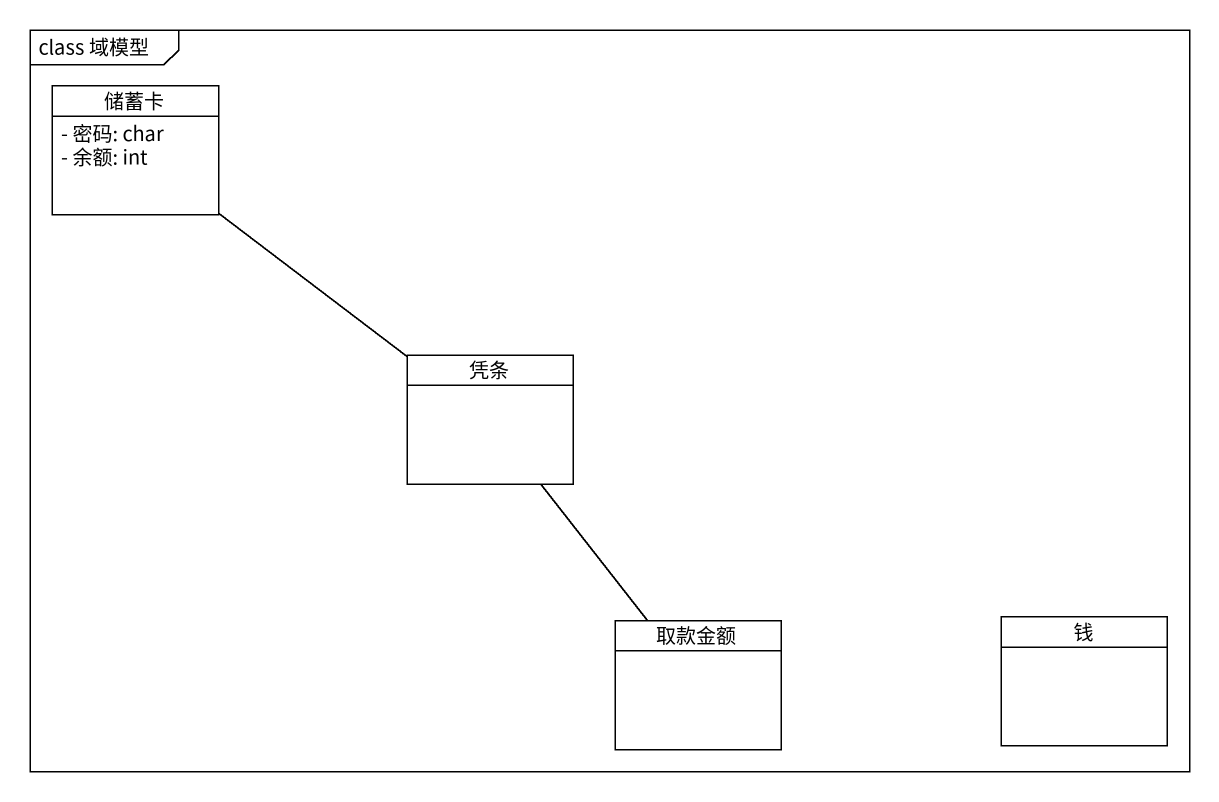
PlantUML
@startuml
mainframe class 域模型
hide circle
hide empty members
skinparam classAttributeIconSize 0
class 储蓄卡 {
  - 密码: char
  - 余额: int
}
class 凭条
class 取款金额
class 钱
储蓄卡 -- 凭条
凭条 -- 取款金额
@enduml
